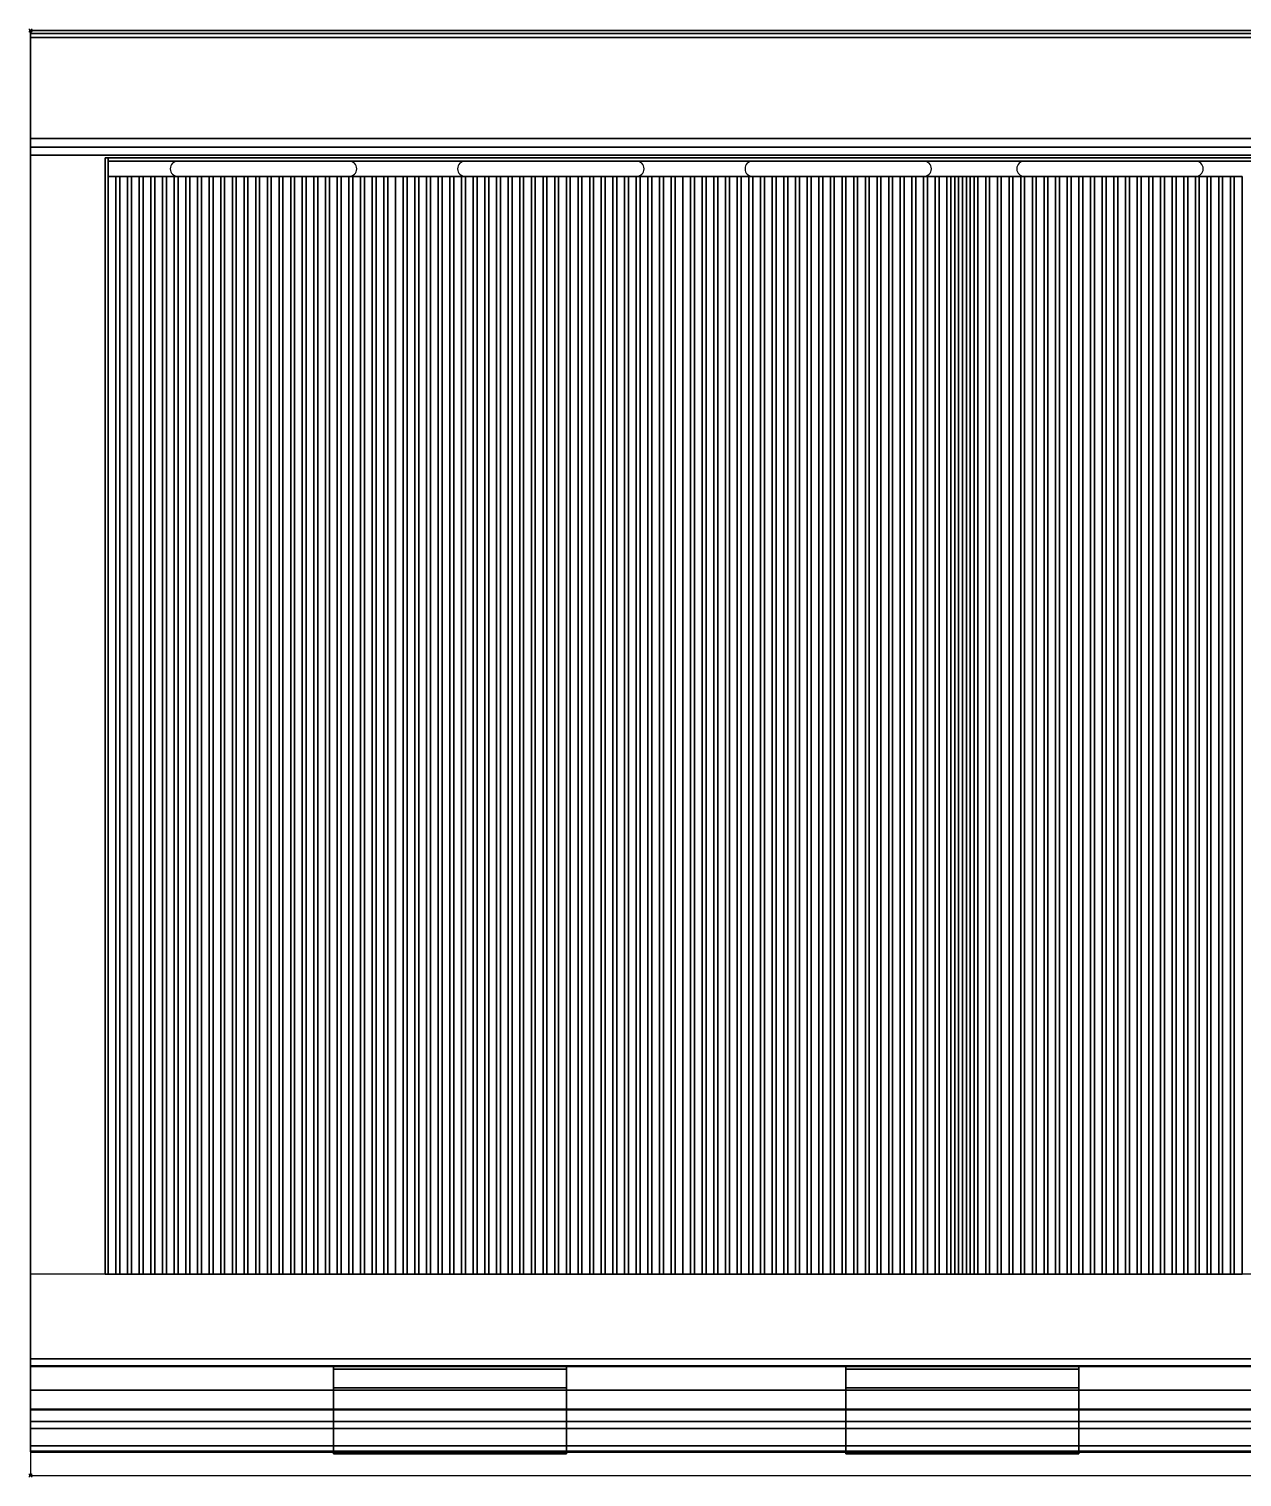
# Model space of a CAD drawing. Extents: x -1 to 1223, y -931 to 1.
# Drawn here: x -1 to 780, y -931 to 1 of the extents above; entities that cross this region are included whole.
import ezdxf

# ---------------------------------------------------------------- set-up
doc = ezdxf.new("R2010")
doc.units = 0
doc.header["$PDMODE"] = 35
doc.layers.get('0').update_dxf_attribs({"lineweight": 13})
for name, color, linetype in [('IQ_200_2D', 1, 'Continuous'), ('IQ_200_3D', 1, 'Continuous'), ('IQ_204_2D', 7, 'Continuous'), ('IQ_204_3D', 7, 'Continuous'), ('IQ_INS_3D', 3, 'Continuous')]:
    doc.layers.add(name, color=color, linetype=linetype)

# ---------------------------------------------------------------- blocks, each defined once
blk = doc.blocks.new('ZNS-MC-HP-CASSETTO')
at = {"layer": 'IQ_200_3D', "extrusion": (-1, -9.24446e-33, 0)}
for elevation in [75, -75]:
    blk.add_lwpolyline([(0, 0), (0, -130), (2, -130), (1.94, -0.94), (19.54, 4.72), (18.88, 6.6), (0, 0)], dxfattribs=dict(at, elevation=elevation))
at = {"layer": 'IQ_200_3D', "extrusion": (-6.8679e-18, -0.943919, 0.330176), "elevation": 20}
for points in [[(-75, -2), (-75, 0)], [(75, -2), (75, 0)]]:
    blk.add_lwpolyline(points, dxfattribs=at)
at = {"layer": 'IQ_200_3D'}
for points in [[(-75, 0), (-75, -18.88, 6.6), (75, -18.88, 6.6), (75, 0)], [(-75, -2, -130), (-75, 0, -130), (75, 0, -130), (75, -2, -130)], [(-75, 0, -130), (-75, 0), (75, 0), (75, 0, -130)], [(-75, -19.54, 4.72), (-75, -1.94, -0.94), (75, -1.94, -0.94), (75, -19.54, 4.72)], [(-75, -1.94, -0.94), (-75, -2, -130), (75, -2, -130), (75, -1.94, -0.94)], [(-75, -18.88, 6.6), (-75, -19.54, 4.72), (75, -19.54, 4.72), (75, -18.88, 6.6)]]:
    blk.add_3dface(points, dxfattribs=at)
for points, invisible_edges in [([(-75, -19.54, 4.72), (-75, -18.88, 6.6), (-75, 0), (-75, -1.94, -0.94)], 4), ([(-75, 0), (-75, -1.94, -0.94), (-75, -2, -130), (-75, 0, -130)], 1), ([(75, -19.54, 4.72), (75, -18.88, 6.6), (75, 0), (75, -1.94, -0.94)], 4), ([(75, 0), (75, -1.94, -0.94), (75, -2, -130), (75, 0, -130)], 1)]:
    blk.add_3dface(points, dxfattribs=dict(at, invisible_edges=invisible_edges))

msp = doc.modelspace()

# ---------------------------------------------------------------- linework, layer by layer
at = {"layer": 'IQ_200_2D'}
for p, q in [((0, 0), (1200, 0)), ((0, -855), (0, 0)), ((0, -855), (0, -930)), ((0, -930), (1200, -930))]:
    msp.add_line(p, q, dxfattribs=at)
at = {"layer": 'IQ_200_3D'}
for points, invisible_edges in [([(0, -0.34, 912.22), (0, 0, 910.5), (1200, 0, 910.5), (1200, -0.34, 912.22)], 8), ([(0, 0, 902.7), (0, -0.13, 901.81), (1200, -0.13, 901.81), (1200, 0, 902.7)], 2), ([(0, -0.13, 901.81), (0, -0.54, 901.01), (1200, -0.54, 901.01), (1200, -0.13, 901.81)], 10), ([(0, -1.32, 913.68), (0, -0.34, 912.22), (1200, -0.34, 912.22), (1200, -1.32, 913.68)], 10), ([(0, -0.54, 901.01), (0, -1.19, 900.39), (1200, -1.19, 900.39), (1200, -0.54, 901.01)], 10), ([(0, -1.19, 900.39), (0, -2, 900), (1200, -2, 900), (1200, -1.19, 900.39)], 8), ([(0, -2.78, 914.66), (0, -1.32, 913.68), (1200, -1.32, 913.68), (1200, -2.78, 914.66)], 10), ([(0, -4.5, 915), (0, -2.78, 914.66), (1200, -2.78, 914.66), (1200, -4.5, 915)], 2), ([(0, -71.6, 914.58), (0, -69.5, 915), (1200, -69.5, 915), (1200, -71.6, 914.58)], 8), ([(0, -73.39, 913.39), (0, -71.6, 914.58), (1200, -71.6, 914.58), (1200, -73.39, 913.39)], 10), ([(0, -74.58, 911.6), (0, -73.39, 913.39), (1200, -73.39, 913.39), (1200, -74.58, 911.6)], 10), ([(0, -75, 909.5), (0, -74.58, 911.6), (1200, -74.58, 911.6), (1200, -75, 909.5)], 2), ([(0, -75.45, 903.59), (0, -75, 905.7), (1200, -75, 905.7), (1200, -75.45, 903.59)], 8), ([(0, -76.64, 901.78), (0, -75.45, 903.59), (1200, -75.45, 903.59), (1200, -76.64, 901.78)], 10), ([(0, -78.4, 900.53), (0, -76.64, 901.78), (1200, -76.64, 901.78), (1200, -78.4, 900.53)], 10), ([(0, -80.5, 900), (0, -78.4, 900.53), (1200, -78.4, 900.53), (1200, -80.5, 900)], 2), ([(0, -859.13, 811.85), (0, -859.1, 811.04), (1200, -859.1, 811.04), (1200, -859.13, 811.85)], 10), ([(0, -859.1, 811.04), (0, -859.32, 810.26), (1200, -859.32, 810.26), (1200, -859.1, 811.04)], 8), ([(0, -859.43, 812.6), (0, -859.13, 811.85), (1200, -859.13, 811.85), (1200, -859.43, 812.6)], 10), ([(0, -859.96, 813.22), (0, -859.43, 812.6), (1200, -859.43, 812.6), (1200, -859.96, 813.22)], 2), ([(0, -875.16, 900), (0, -879.35, 899.66), (1200, -879.35, 899.66), (1200, -875.16, 900)], 2), ([(0, -879.35, 899.66), (0, -883.15, 897.86), (1200, -883.15, 897.86), (1200, -879.35, 899.66)], 10), ([(0, -883.15, 897.86), (0, -886.07, 894.83), (1200, -886.07, 894.83), (1200, -883.15, 897.86)], 10), ([(0, -886.07, 894.83), (0, -887.72, 890.97), (1200, -887.72, 890.97), (1200, -886.07, 894.83)], 8), ([(0, -897.29, 840.83), (0, -895.31, 840.68), (1200, -895.31, 840.68), (1200, -897.29, 840.83)], 8), ([(0, -898.95, 841.91), (0, -897.29, 840.83), (1200, -897.29, 840.83), (1200, -898.95, 841.91)], 10), ([(0, -899.89, 843.67), (0, -898.95, 841.91), (1200, -898.95, 841.91), (1200, -899.89, 843.67)], 10), ([(0, -899.86, 845.65), (0, -899.89, 843.67), (1200, -899.89, 843.67), (1200, -899.86, 845.65)], 2), ([(0, -912.28, 654.56), (0, -910.83, 654.41), (1200, -910.83, 654.41), (1200, -912.28, 654.56)], 8), ([(0, -913.54, 655.29), (0, -912.28, 654.56), (1200, -912.28, 654.56), (1200, -913.54, 655.29)], 10), ([(0, -914.4, 656.46), (0, -913.54, 655.29), (1200, -913.54, 655.29), (1200, -914.4, 656.46)], 10), ([(0, -914.37, 692.2), (0, -914.51, 691.85), (1200, -914.51, 691.85), (1200, -914.37, 692.2)], 2), ([(0, -914.7, 657.89), (0, -914.4, 656.46), (1200, -914.4, 656.46), (1200, -914.7, 657.89)], 2), ([(0, -914.51, 691.85), (0, -914.62, 691.48), (1200, -914.62, 691.48), (1200, -914.51, 691.85)], 10), ([(0, -914.62, 691.48), (0, -914.68, 691.11), (1200, -914.68, 691.11), (1200, -914.62, 691.48)], 10), ([(0, -914.68, 691.11), (0, -914.7, 690.72), (1200, -914.7, 690.72), (1200, -914.68, 691.11)], 8)]:
    msp.add_3dface(points, dxfattribs=dict(at, invisible_edges=invisible_edges))
for points in [[(0, 0, 910.5), (0, 0, 902.7), (1200, 0, 902.7), (1200, 0, 910.5)], [(0, -855, 650), (0, -2, 650), (1200, -2, 650), (1200, -855, 650)], [(0, -2, 650), (0, -2, 900), (1200, -2, 900), (1200, -2, 650)], [(0, -855, 650), (0, -855, 900), (0, -2, 900), (0, -2, 650)], [(0, -69.5, 915), (0, -4.5, 915), (1200, -4.5, 915), (1200, -69.5, 915)], [(0, -75, 905.7), (0, -75, 909.5), (1200, -75, 909.5), (1200, -75, 905.7)], [(0, -855, 900), (1200, -855, 900), (1200, -80.5, 900), (0, -80.5, 900)], [(48, -800.5, 900), (48, -82, 900), (50, -82, 900), (50, -800.5, 900)], [(48, -82, 900), (48, -82, 1005), (50, -82, 1005), (50, -82, 900)], [(48, -82, 1005), (48, -800.5, 985), (50, -800.5, 985), (50, -82, 1005)], [(48, -82, 900), (48, -82, 1005), (48, -800.5, 985), (48, -800.5, 900)], [(50, -82, 900), (50, -82, 1005), (50, -800.5, 985), (50, -800.5, 900)], [(50, -82, 1005), (50, -82, 900), (1152, -82, 900), (1152, -82, 1005)], [(1152, -84, 1005), (1152, -82, 1005), (50, -82, 1005), (50, -84, 1005)], [(50, -84, 1005), (50, -84, 900), (1152, -84, 900), (1152, -84, 1005)], [(48, -800.5, 985), (48, -800.5, 900), (50, -800.5, 900), (50, -800.5, 985)], [(0, -910.83, 654.41), (0, -855, 660.54), (1200, -855, 660.54), (1200, -910.83, 654.41)], [(0, -855, 900), (0, -875.16, 900), (1200, -875.16, 900), (1200, -855, 900)], [(0, -855, 650), (1200, -855, 650), (1200, -855, 900), (0, -855, 900)], [(0, -859.32, 810.26), (0, -914.37, 692.2), (1200, -914.37, 692.2), (1200, -859.32, 810.26)], [(0, -887.3, 842.09), (0, -859.96, 813.22), (1200, -859.96, 813.22), (1200, -887.3, 842.09)], [(0, -895.31, 840.68), (0, -887.3, 842.09), (1200, -887.3, 842.09), (1200, -895.31, 840.68)], [(0, -887.72, 890.97), (0, -899.86, 845.65), (1200, -899.86, 845.65), (1200, -887.72, 890.97)], [(0, -914.7, 690.72), (0, -914.7, 657.89), (1200, -914.7, 657.89), (1200, -914.7, 690.72)]]:
    msp.add_3dface(points, dxfattribs=at)
at = {"layer": 'IQ_204_2D'}
for p, q in [((0, -80), (1200, -80)), ((95, -84), (205, -84)), ((280, -84), (390, -84)), ((465, -84), (575, -84)), ((640, -84), (750, -84)), ((50, -94), (50, -800.5)), ((55, -800.5), (55, -94)), ((65, -94), (65, -800.5)), ((70, -800.5), (70, -94)), ((80, -94), (80, -800.5)), ((85, -800.5), (85, -94)), ((95, -94), (95, -800.5)), ((205, -94), (95, -94)), ((100, -800.5), (100, -94)), ((110, -94), (110, -800.5)), ((115, -800.5), (115, -94)), ((125, -94), (125, -800.5)), ((130, -800.5), (130, -94)), ((140, -94), (140, -800.5)), ((145, -800.5), (145, -94)), ((155, -94), (155, -800.5)), ((160, -800.5), (160, -94)), ((170, -94), (170, -800.5)), ((175, -800.5), (175, -94)), ((185, -94), (185, -800.5)), ((190, -800.5), (190, -94)), ((200, -94), (200, -800.5)), ((205, -800.5), (205, -94)), ((215, -94), (215, -800.5)), ((220, -800.5), (220, -94)), ((230, -94), (230, -800.5)), ((235, -800.5), (235, -94)), ((235, -94), (235, -800.5)), ((240, -800.5), (240, -94)), ((250, -94), (250, -800.5)), ((255, -800.5), (255, -94)), ((265, -94), (265, -800.5)), ((270, -800.5), (270, -94)), ((280, -94), (280, -800.5)), ((390, -94), (280, -94)), ((285, -800.5), (285, -94)), ((295, -94), (295, -800.5)), ((300, -800.5), (300, -94)), ((310, -94), (310, -800.5)), ((315, -800.5), (315, -94)), ((325, -94), (325, -800.5)), ((330, -800.5), (330, -94)), ((340, -94), (340, -800.5)), ((345, -800.5), (345, -94)), ((355, -94), (355, -800.5)), ((360, -800.5), (360, -94)), ((370, -94), (370, -800.5)), ((375, -800.5), (375, -94)), ((385, -94), (385, -800.5)), ((390, -800.5), (390, -94)), ((400, -94), (400, -800.5)), ((405, -800.5), (405, -94)), ((415, -94), (415, -800.5)), ((420, -800.5), (420, -94)), ((420, -94), (420, -800.5)), ((425, -800.5), (425, -94)), ((435, -94), (435, -800.5)), ((440, -800.5), (440, -94)), ((450, -94), (450, -800.5)), ((455, -800.5), (455, -94)), ((465, -94), (465, -800.5)), ((575, -94), (465, -94)), ((470, -800.5), (470, -94)), ((480, -94), (480, -800.5)), ((485, -800.5), (485, -94)), ((495, -94), (495, -800.5)), ((500, -800.5), (500, -94)), ((510, -94), (510, -800.5)), ((515, -800.5), (515, -94)), ((525, -94), (525, -800.5)), ((530, -800.5), (530, -94)), ((540, -94), (540, -800.5)), ((545, -800.5), (545, -94)), ((555, -94), (555, -800.5)), ((560, -800.5), (560, -94)), ((570, -94), (570, -800.5)), ((575, -800.5), (575, -94)), ((585, -94), (585, -800.5)), ((590, -800.5), (590, -94)), ((595, -94), (595, -800.5)), ((600, -94), (600, -800.5)), ((600, -800.5), (600, -94)), ((605, -800.5), (605, -94)), ((610, -94), (610, -800.5)), ((615, -800.5), (615, -94)), ((625, -94), (625, -800.5)), ((630, -800.5), (630, -94)), ((640, -94), (640, -800.5)), ((750, -94), (640, -94)), ((645, -800.5), (645, -94)), ((655, -94), (655, -800.5)), ((660, -800.5), (660, -94)), ((670, -94), (670, -800.5)), ((675, -800.5), (675, -94)), ((685, -94), (685, -800.5)), ((690, -800.5), (690, -94)), ((700, -94), (700, -800.5)), ((705, -800.5), (705, -94)), ((715, -94), (715, -800.5)), ((720, -800.5), (720, -94)), ((730, -94), (730, -800.5)), ((735, -800.5), (735, -94)), ((745, -94), (745, -800.5)), ((750, -800.5), (750, -94)), ((760, -94), (760, -800.5)), ((765, -800.5), (765, -94)), ((775, -94), (775, -800.5)), ((780, -800.5), (780, -94)), ((1200, -800.5), (0, -800.5)), ((1200, -800.5), (0, -800.5)), ((50, -800.5), (235, -800.5)), ((235, -800.5), (420, -800.5)), ((420, -800.5), (605, -800.5)), ((595, -800.5), (780, -800.5)), ((0, -915), (1200, -915))]:
    msp.add_line(p, q, dxfattribs=at)
at = {"layer": 'IQ_204_2D', "extrusion": (0, -1, 0)}
for p, q in [((50, -94), (235, -94)), ((235, -94), (420, -94)), ((420, -94), (605, -94)), ((595, -94), (780, -94))]:
    msp.add_line(p, q, dxfattribs=at)
at = {"layer": 'IQ_204_2D'}
for centre, start, end in [((95, -89), 90, 270), ((205, -89), 270, 90), ((280, -89), 90, 270), ((390, -89), 270, 90), ((465, -89), 90, 270), ((575, -89), 270, 90), ((640, -89), 90, 270), ((750, -89), 270, 90)]:
    msp.add_arc(centre, 5, start, end, dxfattribs=at)
at = {"layer": 'IQ_204_3D'}
for points in [[(235, -94, 930), (235, -800.5, 930), (50, -800.5, 930), (50, -94, 930)], [(235, -94, 900), (235, -800.5, 900), (50, -800.5, 900), (50, -94, 900)], [(50, -94, 930), (50, -94, 900), (235, -94, 900), (235, -94, 930)], [(50, -800.5, 900), (50, -800.5, 930), (50, -94, 930), (50, -94, 900)], [(55, -800.5, 930), (55, -94, 930), (65, -94, 930), (65, -800.5, 930)], [(55, -800.5, 930), (57.5, -800.5, 940), (57.5, -94, 940), (55, -94, 930)], [(55, -94, 930), (57.5, -94, 940), (62.5, -94, 940), (65, -94, 930)], [(57.5, -800.5, 940), (62.5, -800.5, 940), (62.5, -94, 940), (57.5, -94, 940)], [(65, -800.5, 930), (65, -94, 930), (62.5, -94, 940), (62.5, -800.5, 940)], [(70, -800.5, 930), (70, -94, 930), (80, -94, 930), (80, -800.5, 930)], [(70, -800.5, 930), (72.5, -800.5, 940), (72.5, -94, 940), (70, -94, 930)], [(70, -94, 930), (72.5, -94, 940), (77.5, -94, 940), (80, -94, 930)], [(72.5, -800.5, 940), (77.5, -800.5, 940), (77.5, -94, 940), (72.5, -94, 940)], [(80, -800.5, 930), (80, -94, 930), (77.5, -94, 940), (77.5, -800.5, 940)], [(85, -800.5, 930), (85, -94, 930), (95, -94, 930), (95, -800.5, 930)], [(85, -800.5, 930), (87.5, -800.5, 940), (87.5, -94, 940), (85, -94, 930)], [(85, -94, 930), (87.5, -94, 940), (92.5, -94, 940), (95, -94, 930)], [(87.5, -800.5, 940), (92.5, -800.5, 940), (92.5, -94, 940), (87.5, -94, 940)], [(95, -800.5, 930), (95, -94, 930), (92.5, -94, 940), (92.5, -800.5, 940)], [(100, -800.5, 930), (100, -94, 930), (110, -94, 930), (110, -800.5, 930)], [(100, -800.5, 930), (102.5, -800.5, 940), (102.5, -94, 940), (100, -94, 930)], [(100, -94, 930), (102.5, -94, 940), (107.5, -94, 940), (110, -94, 930)], [(102.5, -800.5, 940), (107.5, -800.5, 940), (107.5, -94, 940), (102.5, -94, 940)], [(110, -800.5, 930), (110, -94, 930), (107.5, -94, 940), (107.5, -800.5, 940)], [(115, -800.5, 930), (115, -94, 930), (125, -94, 930), (125, -800.5, 930)], [(115, -800.5, 930), (117.5, -800.5, 940), (117.5, -94, 940), (115, -94, 930)], [(115, -94, 930), (117.5, -94, 940), (122.5, -94, 940), (125, -94, 930)], [(117.5, -800.5, 940), (122.5, -800.5, 940), (122.5, -94, 940), (117.5, -94, 940)], [(125, -800.5, 930), (125, -94, 930), (122.5, -94, 940), (122.5, -800.5, 940)], [(130, -800.5, 930), (130, -94, 930), (140, -94, 930), (140, -800.5, 930)], [(130, -800.5, 930), (132.5, -800.5, 940), (132.5, -94, 940), (130, -94, 930)], [(130, -94, 930), (132.5, -94, 940), (137.5, -94, 940), (140, -94, 930)], [(132.5, -800.5, 940), (137.5, -800.5, 940), (137.5, -94, 940), (132.5, -94, 940)], [(140, -800.5, 930), (140, -94, 930), (137.5, -94, 940), (137.5, -800.5, 940)], [(145, -800.5, 930), (145, -94, 930), (155, -94, 930), (155, -800.5, 930)], [(145, -800.5, 930), (147.5, -800.5, 940), (147.5, -94, 940), (145, -94, 930)], [(145, -94, 930), (147.5, -94, 940), (152.5, -94, 940), (155, -94, 930)], [(147.5, -800.5, 940), (152.5, -800.5, 940), (152.5, -94, 940), (147.5, -94, 940)], [(155, -800.5, 930), (155, -94, 930), (152.5, -94, 940), (152.5, -800.5, 940)], [(160, -800.5, 930), (160, -94, 930), (170, -94, 930), (170, -800.5, 930)], [(160, -800.5, 930), (162.5, -800.5, 940), (162.5, -94, 940), (160, -94, 930)], [(160, -94, 930), (162.5, -94, 940), (167.5, -94, 940), (170, -94, 930)], [(162.5, -800.5, 940), (167.5, -800.5, 940), (167.5, -94, 940), (162.5, -94, 940)], [(170, -800.5, 930), (170, -94, 930), (167.5, -94, 940), (167.5, -800.5, 940)], [(175, -800.5, 930), (175, -94, 930), (185, -94, 930), (185, -800.5, 930)], [(175, -800.5, 930), (177.5, -800.5, 940), (177.5, -94, 940), (175, -94, 930)], [(175, -94, 930), (177.5, -94, 940), (182.5, -94, 940), (185, -94, 930)], [(177.5, -800.5, 940), (182.5, -800.5, 940), (182.5, -94, 940), (177.5, -94, 940)], [(185, -800.5, 930), (185, -94, 930), (182.5, -94, 940), (182.5, -800.5, 940)], [(190, -800.5, 930), (190, -94, 930), (200, -94, 930), (200, -800.5, 930)], [(190, -800.5, 930), (192.5, -800.5, 940), (192.5, -94, 940), (190, -94, 930)], [(190, -94, 930), (192.5, -94, 940), (197.5, -94, 940), (200, -94, 930)], [(192.5, -800.5, 940), (197.5, -800.5, 940), (197.5, -94, 940), (192.5, -94, 940)], [(200, -800.5, 930), (200, -94, 930), (197.5, -94, 940), (197.5, -800.5, 940)], [(205, -800.5, 930), (205, -94, 930), (215, -94, 930), (215, -800.5, 930)], [(205, -800.5, 930), (207.5, -800.5, 940), (207.5, -94, 940), (205, -94, 930)], [(205, -94, 930), (207.5, -94, 940), (212.5, -94, 940), (215, -94, 930)], [(207.5, -800.5, 940), (212.5, -800.5, 940), (212.5, -94, 940), (207.5, -94, 940)], [(215, -800.5, 930), (215, -94, 930), (212.5, -94, 940), (212.5, -800.5, 940)], [(220, -800.5, 930), (220, -94, 930), (230, -94, 930), (230, -800.5, 930)], [(220, -800.5, 930), (222.5, -800.5, 940), (222.5, -94, 940), (220, -94, 930)], [(220, -94, 930), (222.5, -94, 940), (227.5, -94, 940), (230, -94, 930)], [(222.5, -800.5, 940), (227.5, -800.5, 940), (227.5, -94, 940), (222.5, -94, 940)], [(230, -800.5, 930), (230, -94, 930), (227.5, -94, 940), (227.5, -800.5, 940)], [(235, -800.5, 900), (235, -800.5, 930), (235, -94, 930), (235, -94, 900)], [(420, -94, 930), (420, -800.5, 930), (235, -800.5, 930), (235, -94, 930)], [(420, -94, 900), (420, -800.5, 900), (235, -800.5, 900), (235, -94, 900)], [(235, -94, 930), (235, -94, 900), (420, -94, 900), (420, -94, 930)], [(235, -800.5, 900), (235, -800.5, 930), (235, -94, 930), (235, -94, 900)], [(240, -800.5, 930), (240, -94, 930), (250, -94, 930), (250, -800.5, 930)], [(240, -800.5, 930), (242.5, -800.5, 940), (242.5, -94, 940), (240, -94, 930)], [(240, -94, 930), (242.5, -94, 940), (247.5, -94, 940), (250, -94, 930)], [(242.5, -800.5, 940), (247.5, -800.5, 940), (247.5, -94, 940), (242.5, -94, 940)], [(250, -800.5, 930), (250, -94, 930), (247.5, -94, 940), (247.5, -800.5, 940)], [(255, -800.5, 930), (255, -94, 930), (265, -94, 930), (265, -800.5, 930)], [(255, -800.5, 930), (257.5, -800.5, 940), (257.5, -94, 940), (255, -94, 930)], [(255, -94, 930), (257.5, -94, 940), (262.5, -94, 940), (265, -94, 930)], [(257.5, -800.5, 940), (262.5, -800.5, 940), (262.5, -94, 940), (257.5, -94, 940)], [(265, -800.5, 930), (265, -94, 930), (262.5, -94, 940), (262.5, -800.5, 940)], [(270, -800.5, 930), (270, -94, 930), (280, -94, 930), (280, -800.5, 930)], [(270, -800.5, 930), (272.5, -800.5, 940), (272.5, -94, 940), (270, -94, 930)], [(270, -94, 930), (272.5, -94, 940), (277.5, -94, 940), (280, -94, 930)], [(272.5, -800.5, 940), (277.5, -800.5, 940), (277.5, -94, 940), (272.5, -94, 940)], [(280, -800.5, 930), (280, -94, 930), (277.5, -94, 940), (277.5, -800.5, 940)], [(285, -800.5, 930), (285, -94, 930), (295, -94, 930), (295, -800.5, 930)], [(285, -800.5, 930), (287.5, -800.5, 940), (287.5, -94, 940), (285, -94, 930)], [(285, -94, 930), (287.5, -94, 940), (292.5, -94, 940), (295, -94, 930)], [(287.5, -800.5, 940), (292.5, -800.5, 940), (292.5, -94, 940), (287.5, -94, 940)], [(295, -800.5, 930), (295, -94, 930), (292.5, -94, 940), (292.5, -800.5, 940)], [(300, -800.5, 930), (300, -94, 930), (310, -94, 930), (310, -800.5, 930)], [(300, -800.5, 930), (302.5, -800.5, 940), (302.5, -94, 940), (300, -94, 930)], [(300, -94, 930), (302.5, -94, 940), (307.5, -94, 940), (310, -94, 930)], [(302.5, -800.5, 940), (307.5, -800.5, 940), (307.5, -94, 940), (302.5, -94, 940)], [(310, -800.5, 930), (310, -94, 930), (307.5, -94, 940), (307.5, -800.5, 940)], [(315, -800.5, 930), (315, -94, 930), (325, -94, 930), (325, -800.5, 930)], [(315, -800.5, 930), (317.5, -800.5, 940), (317.5, -94, 940), (315, -94, 930)], [(315, -94, 930), (317.5, -94, 940), (322.5, -94, 940), (325, -94, 930)], [(317.5, -800.5, 940), (322.5, -800.5, 940), (322.5, -94, 940), (317.5, -94, 940)], [(325, -800.5, 930), (325, -94, 930), (322.5, -94, 940), (322.5, -800.5, 940)], [(330, -800.5, 930), (330, -94, 930), (340, -94, 930), (340, -800.5, 930)], [(330, -800.5, 930), (332.5, -800.5, 940), (332.5, -94, 940), (330, -94, 930)], [(330, -94, 930), (332.5, -94, 940), (337.5, -94, 940), (340, -94, 930)], [(332.5, -800.5, 940), (337.5, -800.5, 940), (337.5, -94, 940), (332.5, -94, 940)], [(340, -800.5, 930), (340, -94, 930), (337.5, -94, 940), (337.5, -800.5, 940)], [(345, -800.5, 930), (345, -94, 930), (355, -94, 930), (355, -800.5, 930)], [(345, -800.5, 930), (347.5, -800.5, 940), (347.5, -94, 940), (345, -94, 930)], [(345, -94, 930), (347.5, -94, 940), (352.5, -94, 940), (355, -94, 930)], [(347.5, -800.5, 940), (352.5, -800.5, 940), (352.5, -94, 940), (347.5, -94, 940)], [(355, -800.5, 930), (355, -94, 930), (352.5, -94, 940), (352.5, -800.5, 940)], [(360, -800.5, 930), (360, -94, 930), (370, -94, 930), (370, -800.5, 930)], [(360, -800.5, 930), (362.5, -800.5, 940), (362.5, -94, 940), (360, -94, 930)], [(360, -94, 930), (362.5, -94, 940), (367.5, -94, 940), (370, -94, 930)], [(362.5, -800.5, 940), (367.5, -800.5, 940), (367.5, -94, 940), (362.5, -94, 940)], [(370, -800.5, 930), (370, -94, 930), (367.5, -94, 940), (367.5, -800.5, 940)], [(375, -800.5, 930), (375, -94, 930), (385, -94, 930), (385, -800.5, 930)], [(375, -800.5, 930), (377.5, -800.5, 940), (377.5, -94, 940), (375, -94, 930)], [(375, -94, 930), (377.5, -94, 940), (382.5, -94, 940), (385, -94, 930)], [(377.5, -800.5, 940), (382.5, -800.5, 940), (382.5, -94, 940), (377.5, -94, 940)], [(385, -800.5, 930), (385, -94, 930), (382.5, -94, 940), (382.5, -800.5, 940)], [(390, -800.5, 930), (390, -94, 930), (400, -94, 930), (400, -800.5, 930)], [(390, -800.5, 930), (392.5, -800.5, 940), (392.5, -94, 940), (390, -94, 930)], [(390, -94, 930), (392.5, -94, 940), (397.5, -94, 940), (400, -94, 930)], [(392.5, -800.5, 940), (397.5, -800.5, 940), (397.5, -94, 940), (392.5, -94, 940)], [(400, -800.5, 930), (400, -94, 930), (397.5, -94, 940), (397.5, -800.5, 940)], [(405, -800.5, 930), (405, -94, 930), (415, -94, 930), (415, -800.5, 930)], [(405, -800.5, 930), (407.5, -800.5, 940), (407.5, -94, 940), (405, -94, 930)], [(405, -94, 930), (407.5, -94, 940), (412.5, -94, 940), (415, -94, 930)], [(407.5, -800.5, 940), (412.5, -800.5, 940), (412.5, -94, 940), (407.5, -94, 940)], [(415, -800.5, 930), (415, -94, 930), (412.5, -94, 940), (412.5, -800.5, 940)], [(420, -800.5, 900), (420, -800.5, 930), (420, -94, 930), (420, -94, 900)], [(605, -94, 930), (605, -800.5, 930), (420, -800.5, 930), (420, -94, 930)], [(605, -94, 900), (605, -800.5, 900), (420, -800.5, 900), (420, -94, 900)], [(420, -94, 930), (420, -94, 900), (605, -94, 900), (605, -94, 930)], [(420, -800.5, 900), (420, -800.5, 930), (420, -94, 930), (420, -94, 900)], [(425, -800.5, 930), (425, -94, 930), (435, -94, 930), (435, -800.5, 930)], [(425, -800.5, 930), (427.5, -800.5, 940), (427.5, -94, 940), (425, -94, 930)], [(425, -94, 930), (427.5, -94, 940), (432.5, -94, 940), (435, -94, 930)], [(427.5, -800.5, 940), (432.5, -800.5, 940), (432.5, -94, 940), (427.5, -94, 940)], [(435, -800.5, 930), (435, -94, 930), (432.5, -94, 940), (432.5, -800.5, 940)], [(440, -800.5, 930), (440, -94, 930), (450, -94, 930), (450, -800.5, 930)], [(440, -800.5, 930), (442.5, -800.5, 940), (442.5, -94, 940), (440, -94, 930)], [(440, -94, 930), (442.5, -94, 940), (447.5, -94, 940), (450, -94, 930)], [(442.5, -800.5, 940), (447.5, -800.5, 940), (447.5, -94, 940), (442.5, -94, 940)], [(450, -800.5, 930), (450, -94, 930), (447.5, -94, 940), (447.5, -800.5, 940)], [(455, -800.5, 930), (455, -94, 930), (465, -94, 930), (465, -800.5, 930)], [(455, -800.5, 930), (457.5, -800.5, 940), (457.5, -94, 940), (455, -94, 930)], [(455, -94, 930), (457.5, -94, 940), (462.5, -94, 940), (465, -94, 930)], [(457.5, -800.5, 940), (462.5, -800.5, 940), (462.5, -94, 940), (457.5, -94, 940)], [(465, -800.5, 930), (465, -94, 930), (462.5, -94, 940), (462.5, -800.5, 940)], [(470, -800.5, 930), (470, -94, 930), (480, -94, 930), (480, -800.5, 930)], [(470, -800.5, 930), (472.5, -800.5, 940), (472.5, -94, 940), (470, -94, 930)], [(470, -94, 930), (472.5, -94, 940), (477.5, -94, 940), (480, -94, 930)], [(472.5, -800.5, 940), (477.5, -800.5, 940), (477.5, -94, 940), (472.5, -94, 940)], [(480, -800.5, 930), (480, -94, 930), (477.5, -94, 940), (477.5, -800.5, 940)], [(485, -800.5, 930), (485, -94, 930), (495, -94, 930), (495, -800.5, 930)], [(485, -800.5, 930), (487.5, -800.5, 940), (487.5, -94, 940), (485, -94, 930)], [(485, -94, 930), (487.5, -94, 940), (492.5, -94, 940), (495, -94, 930)], [(487.5, -800.5, 940), (492.5, -800.5, 940), (492.5, -94, 940), (487.5, -94, 940)], [(495, -800.5, 930), (495, -94, 930), (492.5, -94, 940), (492.5, -800.5, 940)], [(500, -800.5, 930), (500, -94, 930), (510, -94, 930), (510, -800.5, 930)], [(500, -800.5, 930), (502.5, -800.5, 940), (502.5, -94, 940), (500, -94, 930)], [(500, -94, 930), (502.5, -94, 940), (507.5, -94, 940), (510, -94, 930)], [(502.5, -800.5, 940), (507.5, -800.5, 940), (507.5, -94, 940), (502.5, -94, 940)], [(510, -800.5, 930), (510, -94, 930), (507.5, -94, 940), (507.5, -800.5, 940)], [(515, -800.5, 930), (515, -94, 930), (525, -94, 930), (525, -800.5, 930)], [(515, -800.5, 930), (517.5, -800.5, 940), (517.5, -94, 940), (515, -94, 930)], [(515, -94, 930), (517.5, -94, 940), (522.5, -94, 940), (525, -94, 930)], [(517.5, -800.5, 940), (522.5, -800.5, 940), (522.5, -94, 940), (517.5, -94, 940)], [(525, -800.5, 930), (525, -94, 930), (522.5, -94, 940), (522.5, -800.5, 940)], [(530, -800.5, 930), (530, -94, 930), (540, -94, 930), (540, -800.5, 930)], [(530, -800.5, 930), (532.5, -800.5, 940), (532.5, -94, 940), (530, -94, 930)], [(530, -94, 930), (532.5, -94, 940), (537.5, -94, 940), (540, -94, 930)], [(532.5, -800.5, 940), (537.5, -800.5, 940), (537.5, -94, 940), (532.5, -94, 940)], [(540, -800.5, 930), (540, -94, 930), (537.5, -94, 940), (537.5, -800.5, 940)], [(545, -800.5, 930), (545, -94, 930), (555, -94, 930), (555, -800.5, 930)], [(545, -800.5, 930), (547.5, -800.5, 940), (547.5, -94, 940), (545, -94, 930)], [(545, -94, 930), (547.5, -94, 940), (552.5, -94, 940), (555, -94, 930)], [(547.5, -800.5, 940), (552.5, -800.5, 940), (552.5, -94, 940), (547.5, -94, 940)], [(555, -800.5, 930), (555, -94, 930), (552.5, -94, 940), (552.5, -800.5, 940)], [(560, -800.5, 930), (560, -94, 930), (570, -94, 930), (570, -800.5, 930)], [(560, -800.5, 930), (562.5, -800.5, 940), (562.5, -94, 940), (560, -94, 930)], [(560, -94, 930), (562.5, -94, 940), (567.5, -94, 940), (570, -94, 930)], [(562.5, -800.5, 940), (567.5, -800.5, 940), (567.5, -94, 940), (562.5, -94, 940)], [(570, -800.5, 930), (570, -94, 930), (567.5, -94, 940), (567.5, -800.5, 940)], [(575, -800.5, 930), (575, -94, 930), (585, -94, 930), (585, -800.5, 930)], [(575, -800.5, 930), (577.5, -800.5, 940), (577.5, -94, 940), (575, -94, 930)], [(575, -94, 930), (577.5, -94, 940), (582.5, -94, 940), (585, -94, 930)], [(577.5, -800.5, 940), (582.5, -800.5, 940), (582.5, -94, 940), (577.5, -94, 940)], [(585, -800.5, 930), (585, -94, 930), (582.5, -94, 940), (582.5, -800.5, 940)], [(590, -800.5, 930), (590, -94, 930), (600, -94, 930), (600, -800.5, 930)], [(590, -800.5, 930), (592.5, -800.5, 940), (592.5, -94, 940), (590, -94, 930)], [(590, -94, 930), (592.5, -94, 940), (597.5, -94, 940), (600, -94, 930)], [(592.5, -800.5, 940), (597.5, -800.5, 940), (597.5, -94, 940), (592.5, -94, 940)], [(780, -94, 930), (780, -800.5, 930), (595, -800.5, 930), (595, -94, 930)], [(780, -94, 900), (780, -800.5, 900), (595, -800.5, 900), (595, -94, 900)], [(595, -94, 930), (595, -94, 900), (780, -94, 900), (780, -94, 930)], [(595, -800.5, 900), (595, -800.5, 930), (595, -94, 930), (595, -94, 900)], [(600, -800.5, 930), (600, -94, 930), (597.5, -94, 940), (597.5, -800.5, 940)], [(600, -800.5, 930), (600, -94, 930), (610, -94, 930), (610, -800.5, 930)], [(600, -800.5, 930), (602.5, -800.5, 940), (602.5, -94, 940), (600, -94, 930)], [(600, -94, 930), (602.5, -94, 940), (607.5, -94, 940), (610, -94, 930)], [(602.5, -800.5, 940), (607.5, -800.5, 940), (607.5, -94, 940), (602.5, -94, 940)], [(605, -800.5, 900), (605, -800.5, 930), (605, -94, 930), (605, -94, 900)], [(610, -800.5, 930), (610, -94, 930), (607.5, -94, 940), (607.5, -800.5, 940)], [(615, -800.5, 930), (615, -94, 930), (625, -94, 930), (625, -800.5, 930)], [(615, -800.5, 930), (617.5, -800.5, 940), (617.5, -94, 940), (615, -94, 930)], [(615, -94, 930), (617.5, -94, 940), (622.5, -94, 940), (625, -94, 930)], [(617.5, -800.5, 940), (622.5, -800.5, 940), (622.5, -94, 940), (617.5, -94, 940)], [(625, -800.5, 930), (625, -94, 930), (622.5, -94, 940), (622.5, -800.5, 940)], [(630, -800.5, 930), (630, -94, 930), (640, -94, 930), (640, -800.5, 930)], [(630, -800.5, 930), (632.5, -800.5, 940), (632.5, -94, 940), (630, -94, 930)], [(630, -94, 930), (632.5, -94, 940), (637.5, -94, 940), (640, -94, 930)], [(632.5, -800.5, 940), (637.5, -800.5, 940), (637.5, -94, 940), (632.5, -94, 940)], [(640, -800.5, 930), (640, -94, 930), (637.5, -94, 940), (637.5, -800.5, 940)], [(645, -800.5, 930), (645, -94, 930), (655, -94, 930), (655, -800.5, 930)], [(645, -800.5, 930), (647.5, -800.5, 940), (647.5, -94, 940), (645, -94, 930)], [(645, -94, 930), (647.5, -94, 940), (652.5, -94, 940), (655, -94, 930)], [(647.5, -800.5, 940), (652.5, -800.5, 940), (652.5, -94, 940), (647.5, -94, 940)], [(655, -800.5, 930), (655, -94, 930), (652.5, -94, 940), (652.5, -800.5, 940)], [(660, -800.5, 930), (660, -94, 930), (670, -94, 930), (670, -800.5, 930)], [(660, -800.5, 930), (662.5, -800.5, 940), (662.5, -94, 940), (660, -94, 930)], [(660, -94, 930), (662.5, -94, 940), (667.5, -94, 940), (670, -94, 930)], [(662.5, -800.5, 940), (667.5, -800.5, 940), (667.5, -94, 940), (662.5, -94, 940)], [(670, -800.5, 930), (670, -94, 930), (667.5, -94, 940), (667.5, -800.5, 940)], [(675, -800.5, 930), (675, -94, 930), (685, -94, 930), (685, -800.5, 930)], [(675, -800.5, 930), (677.5, -800.5, 940), (677.5, -94, 940), (675, -94, 930)], [(675, -94, 930), (677.5, -94, 940), (682.5, -94, 940), (685, -94, 930)], [(677.5, -800.5, 940), (682.5, -800.5, 940), (682.5, -94, 940), (677.5, -94, 940)], [(685, -800.5, 930), (685, -94, 930), (682.5, -94, 940), (682.5, -800.5, 940)], [(690, -800.5, 930), (690, -94, 930), (700, -94, 930), (700, -800.5, 930)], [(690, -800.5, 930), (692.5, -800.5, 940), (692.5, -94, 940), (690, -94, 930)], [(690, -94, 930), (692.5, -94, 940), (697.5, -94, 940), (700, -94, 930)], [(692.5, -800.5, 940), (697.5, -800.5, 940), (697.5, -94, 940), (692.5, -94, 940)], [(700, -800.5, 930), (700, -94, 930), (697.5, -94, 940), (697.5, -800.5, 940)], [(705, -800.5, 930), (705, -94, 930), (715, -94, 930), (715, -800.5, 930)], [(705, -800.5, 930), (707.5, -800.5, 940), (707.5, -94, 940), (705, -94, 930)], [(705, -94, 930), (707.5, -94, 940), (712.5, -94, 940), (715, -94, 930)], [(707.5, -800.5, 940), (712.5, -800.5, 940), (712.5, -94, 940), (707.5, -94, 940)], [(715, -800.5, 930), (715, -94, 930), (712.5, -94, 940), (712.5, -800.5, 940)], [(720, -800.5, 930), (720, -94, 930), (730, -94, 930), (730, -800.5, 930)], [(720, -800.5, 930), (722.5, -800.5, 940), (722.5, -94, 940), (720, -94, 930)], [(720, -94, 930), (722.5, -94, 940), (727.5, -94, 940), (730, -94, 930)], [(722.5, -800.5, 940), (727.5, -800.5, 940), (727.5, -94, 940), (722.5, -94, 940)], [(730, -800.5, 930), (730, -94, 930), (727.5, -94, 940), (727.5, -800.5, 940)], [(735, -800.5, 930), (735, -94, 930), (745, -94, 930), (745, -800.5, 930)], [(735, -800.5, 930), (737.5, -800.5, 940), (737.5, -94, 940), (735, -94, 930)], [(735, -94, 930), (737.5, -94, 940), (742.5, -94, 940), (745, -94, 930)], [(737.5, -800.5, 940), (742.5, -800.5, 940), (742.5, -94, 940), (737.5, -94, 940)], [(745, -800.5, 930), (745, -94, 930), (742.5, -94, 940), (742.5, -800.5, 940)], [(750, -800.5, 930), (750, -94, 930), (760, -94, 930), (760, -800.5, 930)], [(750, -800.5, 930), (752.5, -800.5, 940), (752.5, -94, 940), (750, -94, 930)], [(750, -94, 930), (752.5, -94, 940), (757.5, -94, 940), (760, -94, 930)], [(752.5, -800.5, 940), (757.5, -800.5, 940), (757.5, -94, 940), (752.5, -94, 940)], [(760, -800.5, 930), (760, -94, 930), (757.5, -94, 940), (757.5, -800.5, 940)], [(765, -800.5, 930), (765, -94, 930), (775, -94, 930), (775, -800.5, 930)], [(765, -800.5, 930), (767.5, -800.5, 940), (767.5, -94, 940), (765, -94, 930)], [(765, -94, 930), (767.5, -94, 940), (772.5, -94, 940), (775, -94, 930)], [(767.5, -800.5, 940), (772.5, -800.5, 940), (772.5, -94, 940), (767.5, -94, 940)], [(775, -800.5, 930), (775, -94, 930), (772.5, -94, 940), (772.5, -800.5, 940)], [(780, -800.5, 900), (780, -800.5, 930), (780, -94, 930), (780, -94, 900)], [(50, -800.5, 930), (50, -800.5, 900), (235, -800.5, 900), (235, -800.5, 930)], [(55, -800.5, 930), (57.5, -800.5, 940), (62.5, -800.5, 940), (65, -800.5, 930)], [(70, -800.5, 930), (72.5, -800.5, 940), (77.5, -800.5, 940), (80, -800.5, 930)], [(85, -800.5, 930), (87.5, -800.5, 940), (92.5, -800.5, 940), (95, -800.5, 930)], [(100, -800.5, 930), (102.5, -800.5, 940), (107.5, -800.5, 940), (110, -800.5, 930)], [(115, -800.5, 930), (117.5, -800.5, 940), (122.5, -800.5, 940), (125, -800.5, 930)], [(130, -800.5, 930), (132.5, -800.5, 940), (137.5, -800.5, 940), (140, -800.5, 930)], [(145, -800.5, 930), (147.5, -800.5, 940), (152.5, -800.5, 940), (155, -800.5, 930)], [(160, -800.5, 930), (162.5, -800.5, 940), (167.5, -800.5, 940), (170, -800.5, 930)], [(175, -800.5, 930), (177.5, -800.5, 940), (182.5, -800.5, 940), (185, -800.5, 930)], [(190, -800.5, 930), (192.5, -800.5, 940), (197.5, -800.5, 940), (200, -800.5, 930)], [(205, -800.5, 930), (207.5, -800.5, 940), (212.5, -800.5, 940), (215, -800.5, 930)], [(220, -800.5, 930), (222.5, -800.5, 940), (227.5, -800.5, 940), (230, -800.5, 930)], [(235, -800.5, 930), (235, -800.5, 900), (420, -800.5, 900), (420, -800.5, 930)], [(240, -800.5, 930), (242.5, -800.5, 940), (247.5, -800.5, 940), (250, -800.5, 930)], [(255, -800.5, 930), (257.5, -800.5, 940), (262.5, -800.5, 940), (265, -800.5, 930)], [(270, -800.5, 930), (272.5, -800.5, 940), (277.5, -800.5, 940), (280, -800.5, 930)], [(285, -800.5, 930), (287.5, -800.5, 940), (292.5, -800.5, 940), (295, -800.5, 930)], [(300, -800.5, 930), (302.5, -800.5, 940), (307.5, -800.5, 940), (310, -800.5, 930)], [(315, -800.5, 930), (317.5, -800.5, 940), (322.5, -800.5, 940), (325, -800.5, 930)], [(330, -800.5, 930), (332.5, -800.5, 940), (337.5, -800.5, 940), (340, -800.5, 930)], [(345, -800.5, 930), (347.5, -800.5, 940), (352.5, -800.5, 940), (355, -800.5, 930)], [(360, -800.5, 930), (362.5, -800.5, 940), (367.5, -800.5, 940), (370, -800.5, 930)], [(375, -800.5, 930), (377.5, -800.5, 940), (382.5, -800.5, 940), (385, -800.5, 930)], [(390, -800.5, 930), (392.5, -800.5, 940), (397.5, -800.5, 940), (400, -800.5, 930)], [(405, -800.5, 930), (407.5, -800.5, 940), (412.5, -800.5, 940), (415, -800.5, 930)], [(420, -800.5, 930), (420, -800.5, 900), (605, -800.5, 900), (605, -800.5, 930)], [(425, -800.5, 930), (427.5, -800.5, 940), (432.5, -800.5, 940), (435, -800.5, 930)], [(440, -800.5, 930), (442.5, -800.5, 940), (447.5, -800.5, 940), (450, -800.5, 930)], [(455, -800.5, 930), (457.5, -800.5, 940), (462.5, -800.5, 940), (465, -800.5, 930)], [(470, -800.5, 930), (472.5, -800.5, 940), (477.5, -800.5, 940), (480, -800.5, 930)], [(485, -800.5, 930), (487.5, -800.5, 940), (492.5, -800.5, 940), (495, -800.5, 930)], [(500, -800.5, 930), (502.5, -800.5, 940), (507.5, -800.5, 940), (510, -800.5, 930)], [(515, -800.5, 930), (517.5, -800.5, 940), (522.5, -800.5, 940), (525, -800.5, 930)], [(530, -800.5, 930), (532.5, -800.5, 940), (537.5, -800.5, 940), (540, -800.5, 930)], [(545, -800.5, 930), (547.5, -800.5, 940), (552.5, -800.5, 940), (555, -800.5, 930)], [(560, -800.5, 930), (562.5, -800.5, 940), (567.5, -800.5, 940), (570, -800.5, 930)], [(575, -800.5, 930), (577.5, -800.5, 940), (582.5, -800.5, 940), (585, -800.5, 930)], [(590, -800.5, 930), (592.5, -800.5, 940), (597.5, -800.5, 940), (600, -800.5, 930)], [(595, -800.5, 930), (595, -800.5, 900), (780, -800.5, 900), (780, -800.5, 930)], [(600, -800.5, 930), (602.5, -800.5, 940), (607.5, -800.5, 940), (610, -800.5, 930)], [(615, -800.5, 930), (617.5, -800.5, 940), (622.5, -800.5, 940), (625, -800.5, 930)], [(630, -800.5, 930), (632.5, -800.5, 940), (637.5, -800.5, 940), (640, -800.5, 930)], [(645, -800.5, 930), (647.5, -800.5, 940), (652.5, -800.5, 940), (655, -800.5, 930)], [(660, -800.5, 930), (662.5, -800.5, 940), (667.5, -800.5, 940), (670, -800.5, 930)], [(675, -800.5, 930), (677.5, -800.5, 940), (682.5, -800.5, 940), (685, -800.5, 930)], [(690, -800.5, 930), (692.5, -800.5, 940), (697.5, -800.5, 940), (700, -800.5, 930)], [(705, -800.5, 930), (707.5, -800.5, 940), (712.5, -800.5, 940), (715, -800.5, 930)], [(720, -800.5, 930), (722.5, -800.5, 940), (727.5, -800.5, 940), (730, -800.5, 930)], [(735, -800.5, 930), (737.5, -800.5, 940), (742.5, -800.5, 940), (745, -800.5, 930)], [(750, -800.5, 930), (752.5, -800.5, 940), (757.5, -800.5, 940), (760, -800.5, 930)], [(765, -800.5, 930), (767.5, -800.5, 940), (772.5, -800.5, 940), (775, -800.5, 930)]]:
    msp.add_3dface(points, dxfattribs=at)
at = {"layer": 'IQ_INS_3D'}
for p in [(0, 0), (0, -930)]:
    msp.add_point(p, dxfattribs=at)

# ---------------------------------------------------------------- block references
at = {"extrusion": (6.16298e-33, 0.422618, 0.906308), "rotation": 180}
for p in [(-270, 1121.24, 371.18), (-600, 1121.24, 371.18)]:
    msp.add_blockref('ZNS-MC-HP-CASSETTO', p, dxfattribs=at)

doc.saveas('drawing.dxf')
